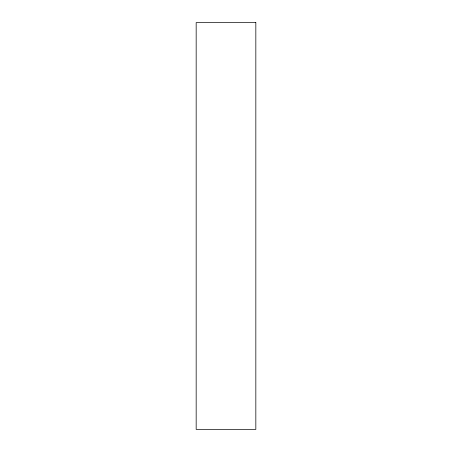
<?xml version="1.0" encoding="UTF-8"?>
<svg xmlns="http://www.w3.org/2000/svg" width="452" height="452" viewBox="0 0 452 452"><rect width="100%" height="100%" fill="white"/><g stroke="black" fill="none" stroke-linecap="round" stroke-linejoin="round"><path stroke-width="0.68" d="M255.832 22.6L196.168 22.6L196.168 429.4L255.832 429.4L255.832 22.6"/></g></svg>
